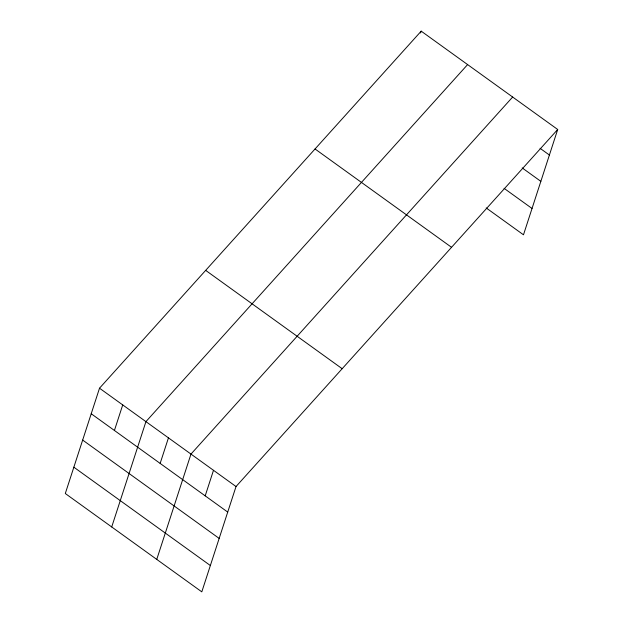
<?xml version="1.0" encoding="UTF-8"?>
<svg xmlns="http://www.w3.org/2000/svg" width="623" height="623" viewBox="0 0 623 623"><rect width="100%" height="100%" fill="white"/><g stroke="black" fill="none" stroke-linecap="round" stroke-linejoin="round"><path stroke-width="0.93" d="M99.516 388.199L65.298 493.517L201.805 591.85L236.024 486.532L557.702 129.483L421.195 31.15L99.516 388.199L236.024 486.532M114.422 430.47L122.723 404.919M111.712 526.949L145.93 421.639L467.608 64.582M160.15 463.411L168.451 437.86M156.755 559.399L190.973 454.089L512.651 97.032M205.201 495.861L213.494 470.31M420.603 32.972L421.195 31.15M557.702 129.483L523.484 234.801L486.205 207.942M540.079 148.313L549.4 155.034M522.206 167.922L540.842 181.355M504.077 188.333L532.034 208.471M315.043 148.975L451.543 247.308M205.676 270.374L342.175 368.707M91.215 413.75L227.722 512.083M82.664 440.072L219.164 538.404M73.857 467.195L210.356 565.528"/></g></svg>
